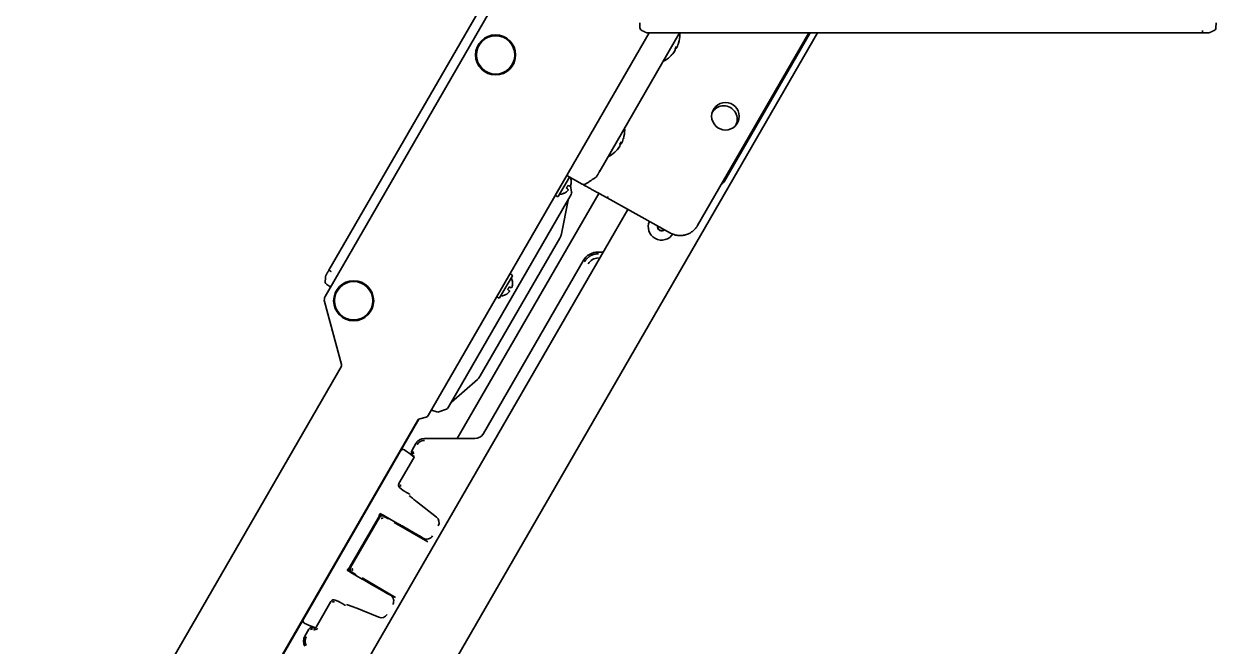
# Model space of a CAD drawing. Header units: inches. Extents: x 90 to 4161, y -506 to 3104.
# Drawn here: x 2072.8 to 2429.8, y -85.3 to 101 of the extents above; entities that cross this region are included whole.
import ezdxf

# ---------------------------------------------------------------- set-up
doc = ezdxf.new("R2010")
doc.units = ezdxf.units.IN
doc.layers.add('1', color=7, linetype='Continuous', true_color=0xffffff)
doc.layers.add('4', color=7, linetype='Continuous', true_color=0xffffff)

msp = doc.modelspace()

# ---------------------------------------------------------------- linework, layer by layer
at = {"layer": '1', "color": 7, "linetype": 'Continuous', "lineweight": 35}
for p, q in [((2164.11, 27.25), (2252.89, 180.94)), ((2163.01, 19.35), (2252.89, 175.27)), ((2206.46, 100.74), (2206.52, 100.71)), ((2257.25, 99.86), (2257.18, 101.27)), ((2429.78, 101.27), (2429.7, 99.86)), ((1982.35, -469.95), (2310.42, 98.27)), ((2259.96, 98.27), (2193.84, -16.24)), ((2268.99, 98.08), (2245.23, 56.92)), ((2425.68, 98.27), (2261.28, 98.27)), ((2307.78, 98.27), (2274.49, 40.61)), ((2277.8, 98.2), (2277.8, 98.27)), ((2282.58, 53.87), (2308.21, 98.27)), ((2320.19, 98.27), (2320.19, 98.2)), ((2321.97, 98.27), (2321.97, 98.2)), ((2336.58, 98.27), (2336.58, 98.2)), ((2337.93, 98.27), (2337.93, 98.2)), ((2340.85, 98.2), (2340.85, 98.27)), ((2347.32, 98.2), (2347.32, 98.27)), ((2349.12, 98.2), (2349.12, 98.27)), ((2364.97, 98.2), (2364.97, 98.27)), ((2401.58, 98.27), (2401.58, 98.2)), ((2202.33, 93.58), (2202.39, 93.55)), ((2203.23, 95.14), (2203.28, 95.11)), ((2267.95, 93.88), (2268.17, 93.75)), ((2268.07, 94.09), (2268.3, 93.96)), ((2267.57, 92.74), (2267.59, 92.73)), ((2194.4, 79.85), (2194.46, 79.82)), ((2251.45, 65.3), (2251.67, 65.17)), ((2251.57, 65.52), (2251.8, 65.39)), ((2251.07, 64.16), (2251.09, 64.15)), ((2232, 49.8), (2235.34, 55.59)), ((2232.78, 49.35), (2236.13, 55.15)), ((2234.79, 54.67), (2234.79, 54.67)), ((2239.97, 53.02), (2235.32, 55.6)), ((2236.64, 54.25), (2236.67, 54.29)), ((2234.29, 50.18), (2234.32, 50.22)), ((2236.48, 52.57), (2236.8, 50.62)), ((2176.16, 48.12), (2176.1, 48.15)), ((2235.25, 47.47), (2201.25, -11.42)), ((2232.14, 49.54), (2232.49, 49.34)), ((2233.77, 38.13), (2235.76, 48.22)), ((2236.68, 49.95), (2235.25, 47.47)), ((2235.76, 48.22), (2235.76, 48.28)), ((2266.38, 38.36), (2247.42, 48.89)), ((2253.58, 45.46), (1962.56, -458.6)), ((2209.44, -4.4), (2233.26, 36.88)), ((2215.2, 18.94), (2219.05, 25.61)), ((2218.91, 25.87), (2218.56, 26.07)), ((2164.66, 22.2), (2163.47, 22.97)), ((2219.06, 23.84), (2219.08, 23.89)), ((2214.56, 19.14), (2214.91, 18.94)), ((2167.85, -0.95), (2162.81, 17.84)), ((1990.8, -308.2), (2167.75, -1.71)), ((2200.86, -12.22), (2208.6, -5.47)), ((2201.25, -11.42), (2199.82, -13.9)), ((2200.81, -12.26), (2200.86, -12.22)), ((2191.06, -17.33), (2015.98, -320.58)), ((2190.7, -17.69), (2016.11, -320.09)), ((2191.3, -17.23), (2193.24, -16.71)), ((2196.41, -15.17), (2194.79, -14.61)), ((2199.3, -14.33), (2197.08, -15.16)), ((2183.15, -31.03), (2185.29, -27.32)), ((2185.29, -27.32), (2185.62, -26.75)), ((2188.56, -27.86), (2188.57, -27.86)), ((2189.63, -28.69), (2188.57, -27.86)), ((2158.89, -73.05), (2183.15, -31.03)), ((2188.19, -40.28), (2188.41, -40.45)), ((2196.35, -46.69), (2190.3, -41.96)), ((2179.13, -46.15), (2179.18, -46.34)), ((2179.37, -46.29), (2179.27, -46.38)), ((2179.73, -45.7), (2179.63, -45.86)), ((2179.68, -45.67), (2179.73, -45.7)), ((2180.58, -46.19), (2183.96, -48.14)), ((2170.43, -61.55), (2178.96, -46.78)), ((2179.01, -46.81), (2178.5, -47.7)), ((2189.95, -51.57), (2186.05, -49.32)), ((2170.25, -53.39), (2170.25, -53.39)), ((2176.5, -51.17), (2173, -57.23)), ((2176.92, -50.83), (2176.86, -50.8)), ((2191.41, -52.41), (2189.95, -51.57)), ((2192.39, -52.98), (2191.41, -52.41)), ((2172.86, -57.73), (2172.92, -57.76)), ((2169.83, -62.73), (2169.88, -62.76)), ((2169.97, -62.59), (2169.88, -62.76)), ((2170.16, -61.97), (2169.98, -62.02)), ((2170.24, -62.02), (2170.22, -62.15)), ((2171, -60.69), (2170.49, -61.58)), ((2170.73, -63.25), (2174.11, -65.2)), ((2176.18, -66.43), (2180.08, -68.68)), ((2180.08, -68.68), (2181.53, -69.52)), ((2181.53, -69.52), (2182.52, -70.08)), ((2156.75, -76.77), (2158.89, -73.05)), ((2169.41, -72.79), (2169.67, -72.9)), ((2171.93, -73.78), (2179.04, -76.65)), ((2156.42, -77.34), (2156.75, -76.77)), ((2158.85, -79.33), (2160.1, -79.83))]:
    msp.add_line(p, q, dxfattribs=at)
for centre, radius in [((2214.03, 91.71), 6), ((2214.03, 91.71), 5.75), ((2282.85, 73.34), 4.13), ((2171.53, 18.1), 6), ((2171.53, 18.1), 5.75)]:
    msp.add_circle(centre, radius, dxfattribs=at)
for centre, radius, start, end in [((2260.11, 97.87), 9.08, 343.2612, 359.6794), ((2268.69, 97.82), 0.5, 359.6794, 18.5908), ((2264.44, 90.46), 0.5, 254.6023, 300.3206), ((2260.11, 97.87), 9.08, 300.3206, 316.7388), ((2282.35, 72.47), 4, 329.8931, 150.1069), ((2243.61, 69.29), 9.08, 343.2612, 359.6794), ((2252.19, 69.24), 0.5, 359.6794, 45.3977), ((2247.94, 61.88), 0.5, 254.6023, 300.3206), ((2243.61, 69.29), 9.08, 300.3206, 316.7388), ((2234.45, 55.04), 0.5, 311.8045, 330), ((2232.98, 53.68), 3.74, 9.3686, 19.774), ((2280.85, 54.87), 2, 294.3403, 330), ((2232.54, 51.72), 0.5, 330, 348.1955), ((2232.98, 53.68), 3.74, 272.3241, 290.6155), ((2235.82, 50.45), 1, 330, 9.5), ((2232.29, 49.79), 0.283, 178.0725, 240), ((2232.63, 49.59), 0.283, 240, 301.9275), ((2263.75, 40.26), 4, 156.4012, 240), ((2263.75, 40.26), 1.25, 168.5737, 313.3781), ((2263.75, 40.26), 1.15, 170.16, 311.7919), ((2263.75, 40.26), 4, 240, 330), ((2218.42, 25.82), 0.283, 60, 121.9275), ((2215.39, 23.28), 3.74, 9.3865, 27.6759), ((2218.76, 25.62), 0.283, 358.0725, 60), ((2164.74, 18.35), 2, 150, 195), ((2214.7, 19.38), 0.283, 178.0725, 240), ((2215.05, 19.18), 0.283, 240, 301.9275), ((2215.39, 23.28), 3.74, 272.3241, 290.6449), ((2166.88, -1.21), 1, 330, 15), ((2198.95, -13.4), 1, 290.5, 330), ((2191.56, -18.19), 1, 105, 150), ((2192.98, -15.74), 1, 285, 330), ((2196.73, -14.22), 1, 251, 290.5)]:
    msp.add_arc(centre, radius, start, end, dxfattribs=at)
for centre, major_axis, ratio, start_param, end_param in [((2258.25, 99.91), (-0.999, -0.052), 0.99998, 0, 1.065736), ((2428.7, 99.91), (-0.999, 0.052), 0.999981, 2.075858, 3.141593), ((2260.14, 97.92), (-7.85, 4.53), 0.995851, 2.892014, 3.083519), ((2259.8, 97.32), (7.85, -4.53), 0.319632, 0.058074, 0.249579), ((2260.35, 98.28), (-7.61, 4.39), 0.978398, 3.096057, 3.187129), ((2260.43, 98.42), (-7.85, 4.53), 0.319632, 2.921888, 3.083519), ((2260.44, 98.45), (-7.85, 4.53), 0.090997, 3.199666, 3.391172), ((2260.08, 97.82), (7.85, -4.53), 0.995851, 0.058074, 0.085647), ((2260.22, 98.06), (-7.85, 4.53), 0.947542, 3.199666, 3.391172), ((2260, 97.69), (7.85, -4.53), 0.947542, 6.033606, 6.225112), ((2258.99, 95.92), (7.61, -4.39), 0.206731, 6.237649, 6.328721), ((2243.64, 69.34), (-7.85, 4.53), 0.995851, 2.892014, 3.083519), ((2243.3, 68.75), (7.85, -4.53), 0.319632, 0.058074, 0.249579), ((2243.85, 69.7), (-7.61, 4.39), 0.978398, 3.096057, 3.187129), ((2243.93, 69.84), (-7.85, 4.53), 0.319632, 2.921888, 3.083519), ((2243.94, 69.87), (-7.85, 4.53), 0.090997, 3.199666, 3.391172), ((2243.58, 69.24), (7.85, -4.53), 0.995851, 0.058074, 0.085647), ((2243.72, 69.48), (-7.85, 4.53), 0.947542, 3.199666, 3.391172), ((2243.5, 69.11), (7.85, -4.53), 0.947542, 6.033606, 6.225112), ((2242.49, 67.34), (7.61, -4.39), 0.206731, 6.237649, 6.328721), ((2232.96, 53.7), (2.57, 2.7), 0.997235, 5.247399, 5.62012), ((2232.95, 53.69), (1.06, 3.58), 0.997235, 3.804658, 4.177379), ((2232.81, 53.44), (-3.09, 2.09), 0.017407, 3.440796, 3.813517), ((2232.8, 53.49), (-2.71, 2.5), 0.902278, 3.129444, 3.24631), ((2233.1, 53.95), (3.35, -1.63), 0.017407, 5.611261, 5.983982), ((2232.65, 53.23), (-2.99, 2.17), 0.420739, 3.280106, 3.396972), ((2233.2, 54.19), (3.37, -1.5), 0.420739, 6.027806, 6.144672), ((2233.05, 53.94), (3.52, -1.1), 0.902278, 6.178468, 6.295334), ((2236.28, 48.26), (-0.433, 0.25), 1, 6.282807, 6.525593), ((2164.01, 23.81), (0.545, 0.839), 0.999981, 2.075858, 3.141593), ((2215.22, 23.03), (-3.09, 2.09), 0.017407, 3.440796, 3.813517), ((2215.52, 23.54), (3.35, -1.63), 0.017407, 5.611261, 5.983982), ((2215.62, 23.79), (3.37, -1.5), 0.420739, 6.027806, 6.144672), ((2215.47, 23.53), (3.52, -1.1), 0.902278, 6.178468, 6.295334), ((2215.37, 23.29), (2.57, 2.7), 0.997235, 5.247399, 5.62012), ((2215.37, 23.28), (1.06, 3.58), 0.997235, 3.804658, 4.177379), ((2215.21, 23.08), (-2.71, 2.5), 0.902278, 3.129444, 3.24631), ((2215.06, 22.83), (-2.99, 2.17), 0.420739, 3.280106, 3.396972), ((2201.09, -12.7), (0.433, -0.25), 1, 2.899186, 3.141971), ((2186.27, -27.12), (-0.65, 0.375), 0.999379, 4.572848, 6.283185), ((2188.53, -27.93), (1.79, -1.4), 0.03458, 1.575662, 3.146458), ((2188.33, -40.59), (2.39, -1.87), 0.051895, 1.166972, 1.57811), ((2190.38, -41.83), (2.39, -1.87), 0.051895, 4.308564, 4.719702), ((2178.93, -46.77), (-0.25, -0.433), 0.052408, 1.570796, 3.089233), ((2179.02, -46.82), (-0.25, -0.433), 0.017455, 3.193953, 4.712389), ((2179.39, -45.72), (-0.25, -0.433), 0.052408, 4.828132, 6.230825), ((2179.55, -45.88), (0.065, -0.242), 0.997265, 2.357564, 3.693517), ((2179.62, -45.86), (-0.25, -0.433), 0.017455, 0.05236, 1.570796), ((2180.55, -46.23), (0.866, -0.5), 0.052408, 1.570796, 3.124139), ((2179.36, -48.2), (-0.998, 0.06), 0.99981, 5.819644, 6.453939), ((2184.04, -48.01), (2.6, -1.5), 0.052408, 4.712389, 5.123527), ((2185.98, -49.46), (2.6, -1.5), 0.052408, 1.570796, 1.981934), ((2195.11, -48.26), (-1.97, -0.38), 0.997598, 2.427198, 3.855987), ((2177.36, -51.67), (0.551, -0.835), 0.99981, 2.970839, 3.605134), ((2193.39, -51.24), (-0.52, 1.94), 0.997265, 2.357564, 3.925621), ((2171.86, -61.19), (0.551, -0.835), 0.99981, 2.970839, 3.605134), ((2173.86, -57.73), (0.998, -0.06), 0.99981, 2.678052, 3.312346), ((2169.95, -62.51), (-0.242, -0.065), 0.997265, 5.731261, 7.067214), ((2169.73, -62.45), (-0.25, -0.433), 0.052408, 3.193953, 4.596646), ((2170.75, -63.2), (0.866, -0.5), 0.052408, 3.159046, 4.712389), ((2169.97, -62.59), (-0.25, -0.433), 0.017455, 1.570796, 3.089233), ((2170.41, -61.53), (-0.25, -0.433), 0.052408, 0.05236, 1.570796), ((2170.49, -61.58), (-0.25, -0.433), 0.017455, 4.712389, 6.230825), ((2174.04, -65.34), (2.6, -1.5), 0.052408, 1.159658, 1.570796), ((2176.26, -66.29), (2.6, -1.5), 0.052408, 4.301251, 4.712389), ((2181.51, -71.82), (1.94, 0.52), 0.997265, 5.499157, 7.067214), ((2169.75, -72.76), (2.81, -1.13), 0.051895, 4.705076, 5.116214), ((2171.85, -73.92), (2.81, -1.13), 0.051895, 1.563483, 1.974621), ((2157.07, -77.71), (-0.65, 0.375), 0.999379, 0, 1.710337), ((2158.89, -79.26), (2.11, -0.85), 0.03458, 3.136727, 4.707523), ((2179.79, -74.8), (0.65, -1.9), 0.997598, 5.568791, 6.99758)]:
    msp.add_ellipse(centre, major_axis=major_axis, ratio=ratio, start_param=start_param, end_param=end_param, dxfattribs=at)
for points, knots in [([(2257.25, 99.86), (2257.26, 99.77), (2257.27, 99.68), (2257.33, 99.51), (2257.37, 99.43), (2257.46, 99.28), (2257.52, 99.21), (2257.66, 99.1), (2257.73, 99.05), (2257.81, 99.01)], [0, 0, 0, 0, 0.25, 0.25, 0.5, 0.5, 0.75, 0.75, 1, 1, 1, 1]), ([(2259.13, 98.37), (2259.19, 98.34), (2259.27, 98.31), (2259.41, 98.28), (2259.49, 98.27), (2259.56, 98.27)], [0, 0, 0, 0, 0.5, 0.5, 1, 1, 1, 1]), ([(2261.28, 98.27), (2261.22, 98.27), (2261.16, 98.27), (2261.08, 98.27), (2261.05, 98.27), (2261, 98.27), (2260.97, 98.27), (2260.89, 98.27), (2260.83, 98.27), (2260.73, 98.27), (2260.68, 98.27), (2260.57, 98.27), (2260.52, 98.27), (2260.45, 98.27), (2260.43, 98.27), (2260.38, 98.27), (2260.36, 98.27), (2260.29, 98.27), (2260.24, 98.27), (2260.16, 98.27), (2260.11, 98.27), (2260.06, 98.27), (2260.04, 98.27), (2260, 98.27), (2259.98, 98.27), (2259.93, 98.27), (2259.86, 98.27), (2259.8, 98.27), (2259.75, 98.27), (2259.73, 98.27), (2259.69, 98.27), (2259.68, 98.27), (2259.66, 98.27), (2259.65, 98.27), (2259.63, 98.27), (2259.61, 98.27), (2259.59, 98.27), (2259.58, 98.27), (2259.57, 98.27), (2259.57, 98.27), (2259.56, 98.27)], [0, 0, 0, 0, 0.0625, 0.0625, 0.09375, 0.09375, 0.125, 0.125, 0.1875, 0.1875, 0.25, 0.25, 0.3125, 0.3125, 0.34375, 0.34375, 0.375, 0.375, 0.4375, 0.4375, 0.5, 0.5, 0.53125, 0.53125, 0.5625, 0.5625, 0.625, 0.6875, 0.6875, 0.75, 0.75, 0.78125, 0.78125, 0.8125, 0.8125, 0.875, 0.875, 0.9375, 0.9375, 1, 1, 1, 1]), ([(2425.68, 98.27), (2425.68, 98.27), (2425.68, 98.28), (2425.68, 98.31), (2425.68, 98.34), (2425.68, 98.37)], [0, 0, 0, 0, 0.49773, 0.49773, 1, 1, 1, 1]), ([(2427.39, 98.27), (2427.39, 98.27), (2427.38, 98.27), (2427.37, 98.27), (2427.37, 98.27), (2427.36, 98.27), (2427.36, 98.27), (2427.34, 98.27), (2427.32, 98.27), (2427.29, 98.27), (2427.27, 98.27), (2427.23, 98.27), (2427.2, 98.27), (2427.16, 98.27), (2427.15, 98.27), (2427.12, 98.27), (2427.11, 98.27), (2427.06, 98.27), (2426.99, 98.27), (2426.92, 98.27), (2426.84, 98.27), (2426.8, 98.27), (2426.71, 98.27), (2426.62, 98.27), (2426.53, 98.27), (2426.43, 98.27), (2426.38, 98.27), (2426.3, 98.27), (2426.28, 98.27), (2426.22, 98.27), (2426.2, 98.27), (2426.12, 98.27), (2426.06, 98.27), (2425.95, 98.27), (2425.9, 98.27), (2425.79, 98.27), (2425.73, 98.27), (2425.68, 98.27)], [0, 0, 0, 0, 0.0625, 0.0625, 0.09375, 0.09375, 0.125, 0.125, 0.1875, 0.1875, 0.25, 0.25, 0.3125, 0.3125, 0.34375, 0.34375, 0.375, 0.375, 0.4375, 0.5, 0.5, 0.5625, 0.5625, 0.625, 0.6875, 0.6875, 0.75, 0.75, 0.78125, 0.78125, 0.8125, 0.8125, 0.875, 0.875, 0.9375, 0.9375, 1, 1, 1, 1]), ([(2427.39, 98.27), (2427.46, 98.27), (2427.54, 98.28), (2427.69, 98.31), (2427.76, 98.34), (2427.83, 98.37)], [0, 0, 0, 0, 0.5, 0.5, 1, 1, 1, 1]), ([(2429.14, 99.01), (2429.22, 99.05), (2429.3, 99.1), (2429.43, 99.21), (2429.49, 99.28), (2429.59, 99.43), (2429.63, 99.51), (2429.68, 99.68), (2429.7, 99.77), (2429.7, 99.86)], [0, 0, 0, 0, 0.25, 0.25, 0.5, 0.5, 0.75, 0.75, 1, 1, 1, 1]), ([(2244.47, 55.62), (2244.39, 55.48), (2244.3, 55.36), (2244.09, 55.14), (2243.97, 55.04), (2243.85, 54.95)], [0, 0, 0, 0, 0.5, 0.5, 1, 1, 1, 1]), ([(2245.23, 56.92), (2245.21, 56.9), (2245.2, 56.88), (2245.18, 56.84), (2245.16, 56.81), (2245.14, 56.77), (2245.13, 56.75), (2245.1, 56.71), (2245.09, 56.69), (2245.05, 56.63), (2245.03, 56.58), (2244.98, 56.5), (2244.96, 56.46), (2244.93, 56.41), (2244.92, 56.39), (2244.89, 56.35), (2244.88, 56.33), (2244.85, 56.27), (2244.83, 56.24), (2244.79, 56.17), (2244.77, 56.13), (2244.73, 56.07), (2244.71, 56.04), (2244.69, 55.99), (2244.68, 55.98), (2244.66, 55.95), (2244.65, 55.93), (2244.63, 55.89), (2244.62, 55.87), (2244.59, 55.82), (2244.58, 55.8), (2244.55, 55.76), (2244.54, 55.74), (2244.53, 55.71), (2244.52, 55.71), (2244.51, 55.69), (2244.51, 55.68), (2244.5, 55.67), (2244.49, 55.65), (2244.49, 55.65), (2244.49, 55.64), (2244.48, 55.64), (2244.48, 55.63), (2244.48, 55.63), (2244.47, 55.62), (2244.47, 55.62), (2244.47, 55.62)], [0, 0, 0, 0, 0.03125, 0.03125, 0.0625, 0.0625, 0.09375, 0.09375, 0.125, 0.125, 0.1875, 0.1875, 0.25, 0.25, 0.28125, 0.28125, 0.3125, 0.3125, 0.375, 0.375, 0.4375, 0.4375, 0.5, 0.5, 0.53125, 0.53125, 0.5625, 0.5625, 0.625, 0.625, 0.6875, 0.6875, 0.75, 0.75, 0.78125, 0.78125, 0.8125, 0.84375, 0.84375, 0.875, 0.875, 0.90625, 0.90625, 0.9375, 0.9375, 1, 1, 1, 1]), ([(2245.23, 56.92), (2245.22, 56.92), (2245.21, 56.93), (2245.15, 56.96), (2245.1, 56.98), (2245.04, 57.02)], [0, 0, 0, 0, 0.5, 0.5, 1, 1, 1, 1]), ([(2235.25, 51.83), (2235.26, 51.87), (2235.28, 51.9), (2235.32, 51.97), (2235.34, 52), (2235.38, 52.07), (2235.4, 52.1), (2235.44, 52.17), (2235.46, 52.2), (2235.52, 52.31), (2235.56, 52.37), (2235.62, 52.47), (2235.64, 52.51), (2235.67, 52.58), (2235.69, 52.61), (2235.71, 52.64)], [0, 0, 0, 0, 0.125, 0.125, 0.25, 0.25, 0.375, 0.375, 0.5, 0.5, 0.75, 0.75, 0.875, 0.875, 1, 1, 1, 1]), ([(2239.97, 53.02), (2240.05, 52.98), (2240.13, 52.94), (2240.31, 52.9), (2240.4, 52.89), (2240.59, 52.9), (2240.68, 52.92), (2240.85, 52.97), (2240.93, 53.01), (2241.01, 53.06)], [0, 0, 0, 0, 0.25, 0.25, 0.5, 0.5, 0.75, 0.75, 1, 1, 1, 1]), ([(2247.42, 48.89), (2247.3, 48.95), (2247.17, 49.02), (2246.93, 49.16), (2246.81, 49.23), (2246.44, 49.43), (2246.2, 49.56), (2245.84, 49.76), (2245.72, 49.83), (2245.48, 49.96), (2245.36, 50.03), (2245.01, 50.22), (2244.78, 50.35), (2244.33, 50.6), (2244.11, 50.72), (2243.79, 50.9), (2243.69, 50.96), (2243.53, 51.04), (2243.48, 51.07), (2243.37, 51.13), (2243.32, 51.16), (2243.07, 51.3), (2242.87, 51.41), (2242.5, 51.62), (2242.32, 51.72), (2241.98, 51.91), (2241.81, 52), (2241.62, 52.1), (2241.56, 52.14), (2241.51, 52.17), (2241.47, 52.19), (2241.45, 52.2), (2241.36, 52.25), (2241.29, 52.29), (2241.09, 52.4), (2240.84, 52.54), (2240.63, 52.65), (2240.49, 52.73), (2240.45, 52.76), (2240.38, 52.79), (2240.36, 52.8), (2240.33, 52.82), (2240.31, 52.83), (2240.22, 52.88), (2240.16, 52.91), (2240.09, 52.95), (2240.07, 52.97), (2240.03, 52.98), (2240.02, 52.99), (2239.99, 53.01), (2239.99, 53.01), (2239.97, 53.02), (2239.97, 53.02), (2239.97, 53.02)], [0, 0, 0, 0, 0.031268, 0.031268, 0.062536, 0.062536, 0.125072, 0.125072, 0.156339, 0.156339, 0.187607, 0.187607, 0.250143, 0.250143, 0.312679, 0.312679, 0.343947, 0.343947, 0.359581, 0.359581, 0.375215, 0.375215, 0.43775, 0.43775, 0.500286, 0.500286, 0.562822, 0.562822, 0.578456, 0.586273, 0.586273, 0.59409, 0.59409, 0.625358, 0.625358, 0.687894, 0.750429, 0.750429, 0.781697, 0.781697, 0.797331, 0.797331, 0.812965, 0.812965, 0.875501, 0.875501, 0.906769, 0.906769, 0.938037, 0.938037, 0.969305, 0.969305, 1, 1, 1, 1]), ([(2247.42, 48.88), (2247.42, 48.88), (2247.43, 48.89), (2247.46, 48.94), (2247.48, 48.97), (2247.52, 49.05), (2247.55, 49.11), (2247.62, 49.22), (2247.66, 49.29), (2247.7, 49.36)], [0, 0, 0, 0, 0.25, 0.25, 0.5, 0.5, 0.75, 0.75, 1, 1, 1, 1]), ([(2274.49, 40.61), (2274.44, 40.53), (2274.39, 40.44), (2274.29, 40.28), (2274.23, 40.2), (2274.15, 40.08), (2274.12, 40.04), (2274.06, 39.96), (2274.03, 39.93), (2273.94, 39.81), (2273.88, 39.74), (2273.69, 39.52), (2273.55, 39.38), (2273.37, 39.21), (2273.34, 39.18), (2273.27, 39.11), (2273.23, 39.08), (2273.12, 38.99), (2273.04, 38.92), (2272.81, 38.75), (2272.65, 38.64), (2272.33, 38.43), (2272.16, 38.33), (2271.9, 38.2), (2271.81, 38.16), (2271.63, 38.08), (2271.54, 38.05), (2271.27, 37.94), (2271.08, 37.88), (2270.8, 37.8), (2270.71, 37.78), (2270.52, 37.74), (2270.43, 37.72), (2270.14, 37.67), (2269.95, 37.64), (2269.71, 37.62), (2269.66, 37.62), (2269.56, 37.62), (2269.51, 37.61), (2269.36, 37.61), (2269.27, 37.61), (2268.98, 37.62), (2268.78, 37.63), (2268.4, 37.67), (2268.21, 37.71), (2267.92, 37.77), (2267.83, 37.79), (2267.69, 37.83), (2267.64, 37.84), (2267.55, 37.87), (2267.5, 37.88), (2267.27, 37.96), (2267.09, 38.03), (2266.86, 38.12), (2266.82, 38.14), (2266.73, 38.19), (2266.6, 38.25), (2266.47, 38.32), (2266.38, 38.36)], [0, 0, 0, 0, 0.03125, 0.03125, 0.0625, 0.0625, 0.078125, 0.078125, 0.09375, 0.09375, 0.125, 0.125, 0.1875, 0.1875, 0.203125, 0.203125, 0.21875, 0.21875, 0.25, 0.25, 0.3125, 0.3125, 0.375, 0.375, 0.40625, 0.40625, 0.4375, 0.4375, 0.5, 0.5, 0.53125, 0.53125, 0.5625, 0.5625, 0.625, 0.625, 0.640625, 0.640625, 0.65625, 0.65625, 0.6875, 0.6875, 0.75, 0.75, 0.8125, 0.8125, 0.84375, 0.84375, 0.859375, 0.859375, 0.875, 0.875, 0.9375, 0.9375, 0.953125, 0.953125, 0.96875, 1, 1, 1, 1]), ([(2233.26, 36.88), (2233.33, 36.99), (2233.45, 37.21), (2233.6, 37.55), (2233.71, 37.86), (2233.76, 38.05), (2233.77, 38.13)], [0, 0, 0, 0, 0.267051, 0.527552, 0.773248, 1, 1, 1, 1]), ([(2163.25, 25.77), (2163.21, 25.7), (2163.18, 25.63), (2163.14, 25.49), (2163.12, 25.41), (2163.12, 25.34)], [0, 0, 0, 0, 0.5, 0.5, 1, 1, 1, 1]), ([(2163.25, 25.77), (2163.25, 25.77), (2163.25, 25.77), (2163.26, 25.78), (2163.26, 25.78), (2163.26, 25.79), (2163.27, 25.8), (2163.28, 25.81), (2163.28, 25.82), (2163.3, 25.85), (2163.31, 25.87), (2163.33, 25.91), (2163.34, 25.93), (2163.36, 25.96), (2163.37, 25.98), (2163.39, 26), (2163.39, 26.01), (2163.42, 26.05), (2163.45, 26.11), (2163.49, 26.18), (2163.53, 26.24), (2163.55, 26.28), (2163.59, 26.36), (2163.63, 26.43), (2163.68, 26.51), (2163.73, 26.6), (2163.76, 26.64), (2163.79, 26.71), (2163.81, 26.73), (2163.83, 26.78), (2163.85, 26.8), (2163.89, 26.87), (2163.91, 26.92), (2163.97, 27.01), (2164, 27.06), (2164.05, 27.15), (2164.08, 27.2), (2164.11, 27.25)], [0, 0, 0, 0, 0.0625, 0.0625, 0.09375, 0.09375, 0.125, 0.125, 0.1875, 0.1875, 0.25, 0.25, 0.3125, 0.3125, 0.34375, 0.34375, 0.375, 0.375, 0.4375, 0.5, 0.5, 0.5625, 0.5625, 0.625, 0.6875, 0.6875, 0.75, 0.75, 0.78125, 0.78125, 0.8125, 0.8125, 0.875, 0.875, 0.9375, 0.9375, 1, 1, 1, 1]), ([(2164.11, 27.25), (2164.11, 27.25), (2164.11, 27.25), (2164.14, 27.23), (2164.17, 27.22), (2164.19, 27.2)], [0, 0, 0, 0, 0.49773, 0.49773, 1, 1, 1, 1]), ([(2163.02, 23.88), (2163.01, 23.79), (2163.02, 23.7), (2163.05, 23.53), (2163.08, 23.44), (2163.16, 23.28), (2163.21, 23.21), (2163.33, 23.08), (2163.39, 23.02), (2163.47, 22.97)], [0, 0, 0, 0, 0.25, 0.25, 0.5, 0.5, 0.75, 0.75, 1, 1, 1, 1]), ([(2217.66, 21.43), (2217.7, 21.49), (2217.74, 21.56), (2217.8, 21.66), (2217.82, 21.69), (2217.85, 21.76), (2217.87, 21.8), (2217.93, 21.9), (2217.97, 21.97), (2218.03, 22.07), (2218.05, 22.1), (2218.09, 22.17), (2218.11, 22.2), (2218.13, 22.24)], [0, 0, 0, 0, 0.25, 0.25, 0.375, 0.375, 0.5, 0.5, 0.75, 0.75, 0.875, 0.875, 1, 1, 1, 1]), ([(2216.71, 19.78), (2216.72, 19.78), (2216.73, 19.79), (2216.76, 19.8), (2216.78, 19.82), (2216.8, 19.84), (2216.8, 19.85), (2216.81, 19.86), (2216.81, 19.86), (2216.81, 19.86), (2216.81, 19.86), (2216.81, 19.86), (2216.81, 19.86), (2216.81, 19.86), (2216.81, 19.86), (2216.81, 19.86), (2216.81, 19.86)], [0, 0, 0, 0, 0.134719, 0.396011, 0.605093, 0.758296, 0.853566, 0.89743, 0.905102, 0.907409, 0.909051, 0.911013, 0.914396, 0.922569, 0.955126, 1, 1, 1, 1]), ([(2208.6, -5.47), (2208.67, -5.41), (2208.8, -5.28), (2209.02, -5.02), (2209.23, -4.72), (2209.37, -4.51), (2209.44, -4.4)], [0, 0, 0, 0, 0.226752, 0.472448, 0.732949, 1, 1, 1, 1]), ([(2200.72, -12.36), (2200.72, -12.36), (2200.72, -12.36), (2200.74, -12.33), (2200.77, -12.3), (2200.81, -12.26)], [0, 0, 0, 0, 0.059017, 0.059017, 1, 1, 1, 1]), ([(2186.29, -26.38), (2186.26, -26.38), (2186.16, -26.37), (2185.97, -26.42), (2185.76, -26.56), (2185.66, -26.68), (2185.62, -26.75)], [0, 0, 0, 0, 0.092458, 0.389148, 0.725423, 1, 1, 1, 1]), ([(2156.42, -77.34), (2156.37, -77.42), (2156.31, -77.58), (2156.31, -77.83), (2156.36, -78), (2156.41, -78.07), (2156.42, -78.09)], [0, 0, 0, 0, 0.346122, 0.655529, 0.90949, 1, 1, 1, 1])]:
    msp.add_open_spline(points, degree=3, knots=knots, dxfattribs=at)
for points, degree in [([(2257.81, 99.01), (2259.13, 98.37)], 1), ([(2425.68, 99.01), (2425.68, 98.37)], 1), ([(2429.14, 99.01), (2427.83, 98.37)], 1), ([(2243.85, 54.95), (2241.01, 53.06)], 1), ([(2234.39, 50.27), (2234.39, 50.25), (2234.43, 50.35)], 2), ([(2163.02, 23.88), (2163.12, 25.34)], 1), ([(2164.75, 26.88), (2164.19, 27.2)], 1), ([(2179.37, -45.71), (2179.36, -45.73), (2179.34, -45.74), (2179.33, -45.76)], 3), ([(2169.73, -62.39), (2169.72, -62.4), (2169.72, -62.42), (2169.71, -62.44)], 3)]:
    msp.add_open_spline(points, degree=degree, dxfattribs=at)
at = {"layer": '4', "color": 7, "linetype": 'Continuous', "lineweight": 35}
for p, q in [((2244.93, 50.26), (2202.53, -23.18)), ((2244.79, 32.68), (2246.2, 32.68)), ((2210.37, -21.68), (2240.25, 30.06)), ((2188.94, -26.81), (2190.17, -24.68)), ((2192.76, -23.18), (2207.78, -23.18)), ((2189.19, -28.1), (2189.43, -28.29)), ((2189.56, -28.93), (2185.1, -36.65)), ((2185.35, -37.94), (2186.23, -38.63)), ((2186.27, -38.65), (2185.36, -37.94)), ((2179.24, -46.8), (2170.59, -61.79)), ((2181.6, -47.01), (2180.61, -46.44)), ((2193.7, -54.04), (2183.66, -48.24)), ((2170.96, -63.15), (2171.95, -63.73)), ((2174.05, -64.89), (2184.09, -70.69)), ((2160.27, -79.66), (2164.73, -71.93)), ((2165.97, -71.51), (2167.01, -71.93)), ((2165.98, -71.52), (2167.04, -71.95)), ((2156.9, -82.31), (2158.12, -80.18)), ((2159.65, -79.87), (2159.37, -79.75))]:
    msp.add_line(p, q, dxfattribs=at)
msp.add_arc((2244.79, 27.44), 3.47, 89.9973, 150.0027, dxfattribs=at)
for centre, major_axis, ratio, start_param, end_param in [((2244.79, 27.43), (2.63, -4.55), 0.999188, 2.618346, 3.66484), ((2192.76, -26.18), (1.5, -2.6), 0.999188, 2.618346, 3.66484), ((2207.77, -20.18), (-1.5, 2.6), 0.999188, 2.618346, 3.66484), ((2189.81, -27.31), (-0.986, 0.174), 0.99931, 5.934122, 7.364783), ((2189.81, -27.31), (-0.493, 0.087), 0.99931, 5.934122, 7.364783), ((2189.13, -28.68), (-0.493, 0.087), 0.99931, 2.792529, 4.223191), ((2185.97, -37.15), (0.983, 0.191), 0.998931, 2.426537, 3.856648), ((2185.98, -37.15), (0.491, 0.096), 0.998931, 2.426537, 3.856648), ((2188.11, -39.82), (0.035, -0.499), 0.20114, 1.435939, 1.790561), ((2180.11, -47.3), (0.259, -0.967), 0.998783, 2.356803, 3.926382), ((2180.15, -47.46), (0.13, -0.484), 0.998783, 2.356803, 3.926382), ((2181.73, -46.79), (-0.065, 0.242), 0.998783, 2.356803, 3.725721), ((2182.04, -47.26), (0.433, -0.25), 0.034921, 3.176499, 4.469589), ((2171.46, -62.28), (-0.967, -0.259), 0.998783, 5.498396, 7.067974), ((2171.61, -62.24), (0.484, 0.13), 0.998783, 2.356803, 3.926382), ((2171.83, -63.94), (-0.242, -0.065), 0.998783, 2.557464, 3.926382), ((2172.39, -63.98), (0.433, -0.25), 0.034921, 1.813597, 3.106686), ((2165.6, -72.43), (0.326, -0.947), 0.998931, 2.426537, 3.856648), ((2165.6, -72.45), (0.163, -0.473), 0.998931, 2.426537, 3.856648), ((2168.98, -72.95), (0.449, 0.219), 0.20114, 4.492624, 4.847247), ((2158.99, -80.68), (0.643, -0.767), 0.99931, 2.059994, 3.490656), ((2159, -80.69), (0.322, -0.383), 0.99931, 2.059994, 3.490656), ((2159.85, -79.41), (0.643, -0.767), 0.99931, 5.201587, 6.632249), ((2159.84, -79.41), (0.322, -0.383), 0.99931, 5.201587, 6.632249), ((2159.5, -83.8), (-3, 0), 0.999188, 5.759938, 6.806432)]:
    msp.add_ellipse(centre, major_axis=major_axis, ratio=ratio, start_param=start_param, end_param=end_param, dxfattribs=at)
for points in [[(2244.8, 32.17), (2244.17, 32.17), (2242.96, 31.85), (2241.88, 31.23), (2241, 30.34), (2240.68, 29.8)], [(2192.77, -23.69), (2192.44, -23.69), (2191.8, -23.86), (2191.23, -24.19), (2190.77, -24.66), (2190.6, -24.94)], [(2157.34, -82.56), (2157.18, -82.84), (2157.01, -83.47), (2157.01, -84.13), (2157.18, -84.77), (2157.34, -85.05)]]:
    msp.add_open_spline(points, degree=2, dxfattribs=at)
for points, knots in [([(2186.27, -38.65), (2186.27, -38.65), (2186.27, -38.65), (2186.28, -38.65), (2186.28, -38.66), (2186.29, -38.66), (2186.29, -38.66), (2186.3, -38.66), (2186.3, -38.67), (2186.31, -38.67), (2186.32, -38.67), (2186.32, -38.68), (2186.33, -38.68), (2186.34, -38.69), (2186.34, -38.69), (2186.35, -38.69), (2186.36, -38.7), (2186.37, -38.7), (2186.37, -38.71), (2186.38, -38.71), (2186.39, -38.71), (2186.4, -38.72), (2186.41, -38.72), (2186.42, -38.73), (2186.43, -38.73), (2186.44, -38.74), (2186.45, -38.74), (2186.46, -38.75), (2186.47, -38.75), (2186.48, -38.76), (2186.5, -38.77), (2186.53, -38.79), (2186.56, -38.8), (2186.58, -38.82), (2186.61, -38.83), (2186.64, -38.85), (2186.67, -38.87), (2186.7, -38.89), (2186.71, -38.9), (2186.72, -38.9)], [0, 0, 0, 0, 0.015129, 0.030383, 0.045772, 0.061308, 0.076999, 0.092858, 0.108893, 0.125115, 0.141532, 0.158153, 0.174988, 0.192043, 0.209327, 0.226848, 0.244613, 0.26263, 0.280903, 0.299441, 0.31825, 0.337334, 0.356701, 0.376355, 0.396301, 0.416545, 0.437092, 0.457945, 0.479109, 0.500588, 0.553969, 0.607745, 0.661975, 0.716715, 0.772024, 0.827955, 0.884561, 0.941893, 1, 1, 1, 1]), ([(2186.72, -38.9), (2186.74, -38.92), (2186.78, -38.94), (2186.83, -38.98), (2186.88, -39.01), (2186.94, -39.04), (2186.99, -39.08), (2187.04, -39.11), (2187.09, -39.14), (2187.13, -39.17), (2187.18, -39.2), (2187.23, -39.22), (2187.27, -39.25), (2187.32, -39.28), (2187.36, -39.3), (2187.4, -39.33), (2187.45, -39.35), (2187.49, -39.38), (2187.53, -39.4), (2187.57, -39.42), (2187.61, -39.44), (2187.64, -39.46), (2187.68, -39.48), (2187.71, -39.5), (2187.75, -39.52), (2187.78, -39.54), (2187.82, -39.55), (2187.85, -39.57), (2187.88, -39.58), (2187.91, -39.6), (2187.94, -39.61), (2187.97, -39.62), (2187.99, -39.63), (2188.02, -39.65), (2188.05, -39.66), (2188.07, -39.66), (2188.09, -39.67), (2188.12, -39.68), (2188.14, -39.69), (2188.16, -39.69), (2188.18, -39.7), (2188.19, -39.7), (2188.2, -39.71)], [0, 0, 0, 0, 0.038636, 0.076568, 0.113795, 0.150318, 0.186137, 0.221252, 0.255664, 0.289372, 0.322377, 0.35468, 0.38628, 0.417177, 0.447373, 0.476868, 0.505662, 0.533755, 0.561147, 0.58784, 0.613834, 0.63913, 0.663727, 0.687628, 0.710831, 0.733339, 0.755152, 0.776272, 0.796698, 0.816433, 0.835478, 0.853834, 0.871502, 0.888486, 0.904786, 0.920405, 0.935346, 0.949611, 0.963205, 0.976131, 0.988394, 1, 1, 1, 1]), ([(2167.49, -72.21), (2167.49, -72.21), (2167.48, -72.2), (2167.46, -72.2), (2167.45, -72.19), (2167.43, -72.18), (2167.41, -72.17), (2167.4, -72.16), (2167.38, -72.15), (2167.37, -72.15), (2167.35, -72.14), (2167.34, -72.13), (2167.33, -72.12), (2167.31, -72.11), (2167.3, -72.1), (2167.28, -72.1), (2167.27, -72.09), (2167.26, -72.08), (2167.24, -72.07), (2167.23, -72.06), (2167.21, -72.05), (2167.19, -72.04), (2167.17, -72.03), (2167.16, -72.02), (2167.14, -72.01), (2167.13, -72), (2167.12, -71.99), (2167.1, -71.98), (2167.09, -71.98), (2167.08, -71.97), (2167.07, -71.96), (2167.06, -71.96), (2167.05, -71.95), (2167.05, -71.95), (2167.04, -71.95)], [0, 0, 0, 0, 0.030877, 0.06153, 0.091965, 0.122189, 0.15221, 0.182035, 0.211672, 0.241129, 0.270414, 0.299535, 0.3285, 0.357317, 0.385995, 0.414543, 0.442969, 0.471282, 0.499492, 0.539323, 0.578069, 0.615758, 0.652422, 0.688093, 0.72281, 0.756611, 0.789539, 0.821641, 0.852968, 0.883574, 0.913516, 0.942856, 0.971661, 1, 1, 1, 1]), ([(2168.92, -73.09), (2168.92, -73.09), (2168.91, -73.08), (2168.9, -73.07), (2168.89, -73.06), (2168.88, -73.05), (2168.87, -73.04), (2168.86, -73.03), (2168.85, -73.02), (2168.83, -73.01), (2168.82, -73), (2168.81, -72.98), (2168.79, -72.97), (2168.78, -72.96), (2168.76, -72.95), (2168.75, -72.94), (2168.73, -72.92), (2168.71, -72.91), (2168.69, -72.9), (2168.67, -72.89), (2168.66, -72.87), (2168.64, -72.86), (2168.62, -72.85), (2168.6, -72.83), (2168.57, -72.82), (2168.55, -72.8), (2168.53, -72.79), (2168.51, -72.77), (2168.48, -72.76), (2168.46, -72.74), (2168.44, -72.73), (2168.41, -72.71), (2168.39, -72.7), (2168.36, -72.68), (2168.33, -72.67), (2168.31, -72.65), (2168.28, -72.63), (2168.25, -72.62), (2168.22, -72.6), (2168.19, -72.58), (2168.16, -72.57), (2168.13, -72.55), (2168.1, -72.53), (2168.07, -72.52), (2168.04, -72.5), (2168.01, -72.48), (2167.97, -72.46), (2167.94, -72.44), (2167.91, -72.43), (2167.87, -72.41), (2167.84, -72.39), (2167.8, -72.37), (2167.76, -72.35), (2167.73, -72.33), (2167.69, -72.31), (2167.65, -72.29), (2167.61, -72.27), (2167.57, -72.25), (2167.53, -72.23), (2167.51, -72.22), (2167.49, -72.21)], [0, 0, 0, 0, 0.007934, 0.01618, 0.024739, 0.033614, 0.042806, 0.052317, 0.062147, 0.072298, 0.082771, 0.093567, 0.104687, 0.116132, 0.127901, 0.139997, 0.152419, 0.165168, 0.178245, 0.19165, 0.205384, 0.219446, 0.233838, 0.24856, 0.263612, 0.278994, 0.294707, 0.310751, 0.327126, 0.343832, 0.360871, 0.378241, 0.395944, 0.413979, 0.432346, 0.451046, 0.470079, 0.489445, 0.509145, 0.529177, 0.549543, 0.570243, 0.591277, 0.612644, 0.634345, 0.65638, 0.67875, 0.701453, 0.724491, 0.747864, 0.771571, 0.795613, 0.819989, 0.8447, 0.869746, 0.895127, 0.920842, 0.946893, 0.973279, 1, 1, 1, 1])]:
    msp.add_open_spline(points, degree=3, knots=knots, dxfattribs=at)

doc.saveas('drawing.dxf')
